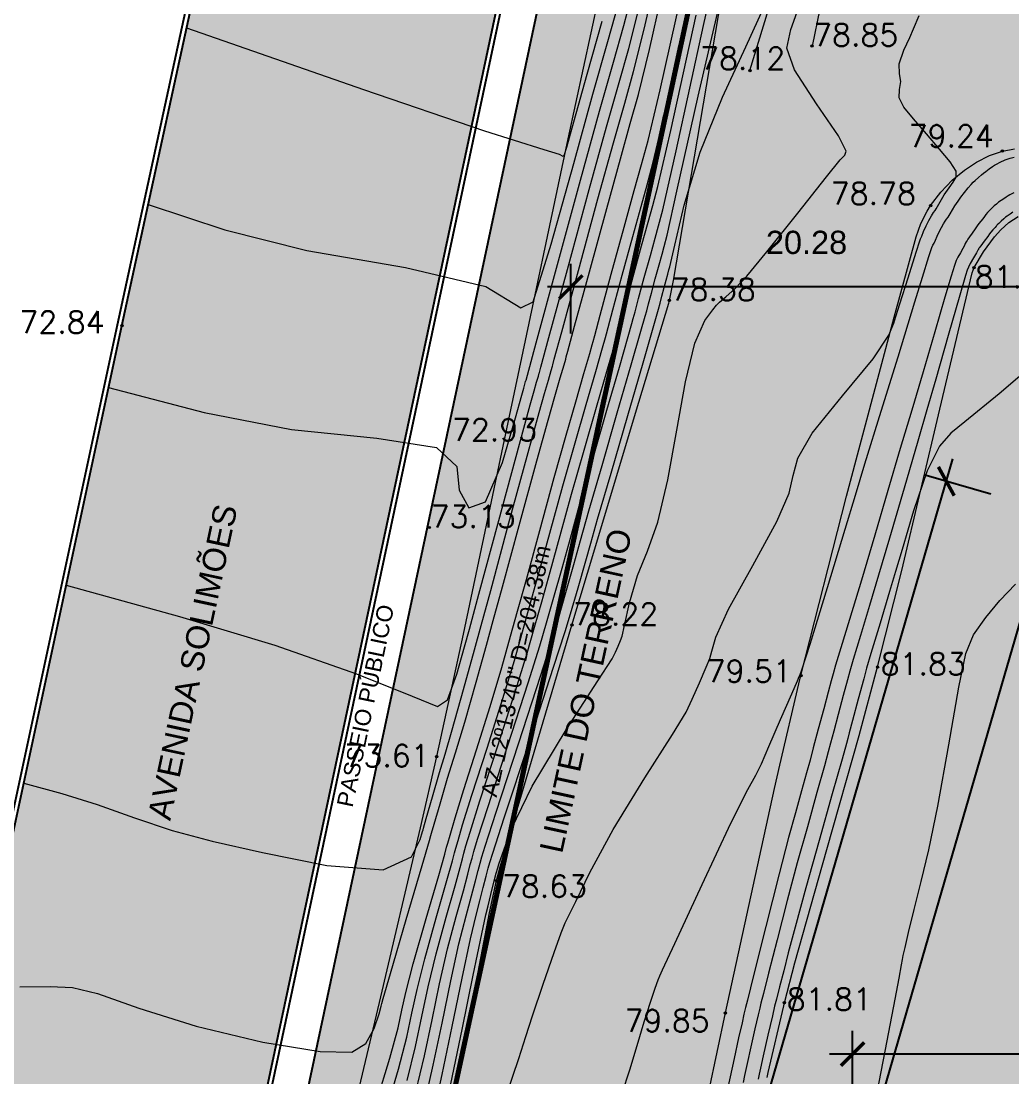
# Model space of a CAD drawing. Header units: inches. Extents: x 1286 to 7442, y -84 to 3420.
# Drawn here: x 1818.34 to 1860.97, y 125.96 to 171.38 of the extents above; entities that cross this region are included whole.
import ezdxf

# ---------------------------------------------------------------- set-up
doc = ezdxf.new("R2010")
doc.units = ezdxf.units.IN
doc.header["$LTSCALE"] = 3
doc.header["$MEASUREMENT"] = 0
doc.linetypes.add('DASHDOT', pattern=[1, 0.5, -0.25, 0, -0.25])
for name, color, linetype in [('ARQ_COTAS', 133, 'Continuous'), ('ARQ_HATCH', 8, 'Continuous'), ('ARQ_LIMITE', 6, 'DASHDOT'), ('ARQ_PONTO', 133, 'Continuous'), ('ARQ_RUA', 250, 'Continuous'), ('ARQ_TEXTO', 133, 'Continuous')]:
    doc.layers.add(name, color=color, linetype=linetype)
doc.layers.add('ARQ_ESQUADRIAS', color=3, linetype='Continuous', lineweight=5)
doc.layers.add('ARQ_TOPOGRAFIA', color=8, linetype='Continuous', lineweight=5)
doc.styles.add('1-500', font='arial.ttf', dxfattribs={"height": 1})
doc.styles.add('ROMAN', font='romans__.ttf', dxfattribs={"height": 0.75})
doc.dimstyles.new('1 - 500', dxfattribs={"dimscale": 2, "dimtxt": 1, "dimasz": 0.5, "dimexe": 0.5, "dimexo": 0.5, "dimgap": 0.7, "dimtad": 1, "dimzin": 4, "dimdsep": 46, "dimtxsty": '1-500', "dimblk": 'ARCHTICK', "dimcen": 0.1, "dimdle": 0.5, "dimclrd": 256, "dimclre": 256, "dimclrt": 256, "dimazin": 0, "dimtfac": 1, "dimtix": 1, "dimtofl": 0, "dimtmove": 2, "dimatfit": 3, "dimldrblk": 'OPEN90', "dimfxl": 1, "dimfxlon": 1, "dimtolj": 1, "dimtzin": 0, "dimlwd": -1, "dimlwe": -1, "dimarcsym": 0})

# ---------------------------------------------------------------- blocks, each defined once
blk = doc.blocks.new('_ArchTick')
at = {"color": 0, "linetype": 'ByBlock', "const_width": 0.15}
blk.add_lwpolyline([(-0.5, -0.5), (0.5, 0.5)], dxfattribs=at)
blk = doc.blocks.new('*D38')
at = {"layer": 'ARQ_COTAS', "transparency": 16777216}
for p, q in [((1841.038, 92.772), (1858.427, 152.541)), ((1860.068, 151.022), (1857.187, 151.86)), ((1843.237, 93.173), (1840.357, 94.011))]:
    blk.add_line(p, q, dxfattribs=at)
at = {"layer": 'Defpoints', "color": 0, "transparency": 16777216}
for p in [(1858.147, 151.581), (1862.689, 150.26), (1845.859, 92.41)]:
    blk.add_point(p, dxfattribs=at)
at = {"layer": 'ARQ_COTAS', "transparency": 16777216}
for p, rotation in [((1858.147, 151.581), 73.77859135637323), ((1841.317, 93.732), 253.7785913563732)]:
    blk.add_blockref('_ArchTick', p, dxfattribs=dict(at, rotation=rotation))
at = {"layer": 'ARQ_COTAS', "transparency": 16777216, "insert": (1847.898, 123.19), "char_height": 1, "attachment_point": 5, "rotation": 73.7786, "style": '1-500'}
blk.add_mtext('\\A1;60.25', dxfattribs=at)
blk = doc.blocks.new('_Open90')
at = {"color": 0, "linetype": 'ByBlock', "lineweight": -2}
for p, q in [((-0.5, 0.5), (0, 0)), ((0, 0), (-1, 0)), ((0, 0), (-0.5, -0.5))]:
    blk.add_line(p, q, dxfattribs=at)
blk = doc.blocks.new('*D39')
at = {"layer": 'ARQ_COTAS', "transparency": 16777216}
for p, q in [((1854.118, 124.936), (1854.118, 127.936)), ((1883.215, 124.936), (1883.215, 127.936)), ((1884.215, 126.936), (1853.118, 126.936))]:
    blk.add_line(p, q, dxfattribs=at)
at = {"layer": 'Defpoints', "color": 0, "transparency": 16777216}
for p in [(1854.118, 126.936), (1854.118, 120.796), (1883.215, 120.796)]:
    blk.add_point(p, dxfattribs=at)
at = {"layer": 'ARQ_COTAS', "transparency": 16777216, "rotation": 180}
blk.add_blockref('_ArchTick', (1854.118, 126.936), dxfattribs=at)
at = {"layer": 'ARQ_COTAS', "transparency": 16777216}
blk.add_blockref('_ArchTick', (1883.215, 126.936), dxfattribs=at)
at = {"layer": 'ARQ_COTAS', "transparency": 16777216, "insert": (1868.666, 128.847), "char_height": 1, "attachment_point": 5, "style": '1-500'}
blk.add_mtext('\\A1;29.10', dxfattribs=at)
blk = doc.blocks.new('*D47')
at = {"layer": 'ARQ_COTAS', "transparency": 16777216}
for p, q in [((1841.993, 157.941), (1841.993, 160.941)), ((1862.275, 157.941), (1862.275, 160.941)), ((1863.275, 159.941), (1840.993, 159.941))]:
    blk.add_line(p, q, dxfattribs=at)
at = {"layer": 'Defpoints', "color": 0, "transparency": 16777216}
for p in [(1841.993, 159.941), (1841.993, 148.835), (1862.275, 148.835)]:
    blk.add_point(p, dxfattribs=at)
at = {"layer": 'ARQ_COTAS', "transparency": 16777216, "rotation": 180}
blk.add_blockref('_ArchTick', (1841.993, 159.941), dxfattribs=at)
at = {"layer": 'ARQ_COTAS', "transparency": 16777216}
blk.add_blockref('_ArchTick', (1862.275, 159.941), dxfattribs=at)
at = {"layer": 'ARQ_COTAS', "transparency": 16777216, "insert": (1852.134, 161.852), "char_height": 1, "attachment_point": 5, "style": '1-500'}
blk.add_mtext('\\A1;20.28', dxfattribs=at)

msp = doc.modelspace()

# ---------------------------------------------------------------- hatches: boundary and pattern name
at = {"layer": 'ARQ_HATCH', "transparency": 33554559}
h = msp.add_hatch(color=9, dxfattribs=at)
h.dxf.hatch_style = 1
edge = h.paths.add_edge_path()
edge.add_line((1806.504, 11.293), (1791.287, 14.6))
edge.add_line((1791.287, 14.6), (1796.219, 37.297))
edge.add_line((1796.219, 37.297), (1801.852, 63.155))
edge.add_line((1801.852, 63.155), (1809.764, 99.006))
edge.add_line((1809.764, 99.006), (1817.55, 134.379))
edge.add_line((1817.55, 134.379), (1822.677, 158.271))
edge.add_line((1822.677, 158.271), (1826.527, 176.002))
edge.add_line((1826.527, 176.002), (1831.586, 199.688))
edge.add_line((1831.586, 199.688), (1836.786, 223.275))
edge.add_line((1836.786, 223.275), (1840.065, 238.333))
edge.add_line((1840.065, 238.333), (1843.03, 252.125))
edge.add_line((1843.03, 252.125), (1845.037, 261.723))
edge.add_line((1845.037, 261.723), (1857.597, 260.472))
edge.add_line((1857.597, 260.472), (1840.84, 181.521))
edge.add_line((1840.84, 181.521), (1812.17, 46.849))
edge.add_arc((1816.083, 46.016), 4, 167.982, 267.2421)
edge.add_line((1815.89, 42.021), (1822.336, 41.71))
edge.add_line((1822.336, 41.71), (1842.888, 40.109))
edge.add_line((1842.888, 40.109), (1866.465, 39.914))
edge.add_line((1866.465, 39.914), (1866.158, 28.097))
edge.add_arc((1801.742, -6445.566), 6473.984, 89.4298998, 89.7323738)
edge.add_arc((1836.368, -252.101), 280.482, 90.89616, 92.2112)
edge.add_arc((1826.309, 8.433), 19.754, 92.2117, 97.167)
edge.add_arc((1828.171, -6.378), 34.681, 97.1673, 102.1246)
edge.add_arc((1826.384, 1.942), 26.172, 102.1247, 107.8305)
edge.add_arc((1827.748, -2.299), 30.626, 107.8305, 113.5369)
edge.add_arc((1820.807, 13.637), 13.245, 113.5372, 122.2153)
edge.add_arc((1820.855, 13.561), 13.334, 122.2153, 130.9005)
edge.add_arc((1820.51, 13.959), 12.807, 130.9005, 139.761)
edge.add_arc((1819.12, 15.135), 10.987, 139.7613, 148.6181)
edge.add_arc((1829.934, 8.54), 23.653, 148.6185, 154.6538)
edge.add_arc((1821.164, 12.694), 13.949, 154.6539, 160.6883)
edge.add_arc((1842.057, 5.372), 36.089, 160.6883, 164.439)
edge.add_arc((1835.687, 7.146), 29.476, 164.439, 168.1898)
edge.add_arc((1835.687, 7.146), 29.476, 168.1898, 171.912)
at = {"layer": 'ARQ_HATCH', "transparency": 33554534}
h = msp.add_hatch(color=124, dxfattribs=at)
h.dxf.hatch_style = 1
h.paths.add_polyline_path([(1862.415, 243.07), (1855.729, 243.289), (1842.542, 181.158), (1813.872, 46.487, 0.462383), (1815.974, 43.759), (1821.984, 43.469, 0.282847), (1824.976, 45.116), (1820.52, 45.132), (1819.731, 46.113), (1820.579, 50.022), (1821.002, 51.976)])
h = msp.add_hatch(color=124, dxfattribs=at)
h.dxf.hatch_style = 1
h.paths.add_polyline_path([(2009.917, 199.566), (2002.204, 209.665), (1990.773, 216.721), (1944.861, 233.38), (1920.697, 239.925), (1908.644, 241.353), (1862.514, 242.867), (1829.908, 92.41), (1845.859, 92.41), (1862.275, 148.835, -0.330467), (1864.173, 150.276), (1955.428, 151.28), (1955.437, 152.854), (2017.258, 152.854), (2016.956, 95.256), (1955.137, 95.636), (1955.142, 96.512), (1865.998, 97.062, -0.412407), (1865.004, 98.062), (1865.004, 92.51), (2015.225, 92.51, 0.41263), (2019.125, 96.389), (2019.452, 156.871), (2028.982, 160.101), (2029.767, 160.542), (2017.944, 181.551)])
at = {"layer": 'ARQ_HATCH'}
h = msp.add_hatch(dxfattribs=at)
h.set_pattern_fill('HONEY', color=8, scale=2, angle=315)
edge = h.paths.add_edge_path()
edge.add_line((2027.264, 74.93), (2031.411, 91.984))
edge.add_arc((2033.257, 91.535), 1.9, 110.5827, 166.3343, ccw=False)
edge.add_line((2032.589, 93.314), (2037.862, 95.294))
edge.add_line((2037.862, 95.294), (2043.072, 105.921))
edge.add_arc((2044.778, 105.084), 1.9, 116.9291, 153.883, ccw=False)
edge.add_line((2043.918, 106.778), (2053.022, 111.403))
edge.add_line((2053.022, 111.403), (2056.359, 118.186))
edge.add_line((2056.359, 118.186), (2053.504, 119.755))
edge.add_line((2053.504, 119.755), (2054.319, 121.252))
edge.add_line((2054.319, 121.252), (2043.547, 126.331))
edge.add_line((2043.547, 126.331), (2037.445, 128.066))
edge.add_arc((2037.965, 129.894), 1.9, 180.4111, 254.1232, ccw=False)
edge.add_line((2036.065, 129.88), (2035.938, 147.537))
edge.add_line((2035.938, 147.537), (2028.886, 160.068))
edge.add_line((2028.886, 160.068), (2019.552, 156.905))
edge.add_line((2019.552, 156.905), (2019.225, 96.389))
edge.add_arc((2015.225, 96.41), 4, 270, 359.69, ccw=False)
edge.add_line((2015.225, 92.41), (1829.908, 92.41))
edge.add_line((1829.908, 92.41), (1821.139, 51.947))
edge.add_line((1821.139, 51.947), (1820.715, 49.992))
edge.add_line((1820.715, 49.992), (1819.882, 46.148))
edge.add_line((1819.882, 46.148), (1820.587, 45.272))
edge.add_line((1820.587, 45.272), (1825.662, 45.254))
edge.add_line((1825.662, 45.254), (1825.661, 45.114))
edge.add_line((1825.661, 45.114), (1837.918, 45.07))
edge.add_line((1837.918, 45.07), (1837.918, 45.26))
edge.add_line((1837.918, 45.26), (1843.088, 45.242))
edge.add_line((1843.088, 45.242), (1847.116, 49.563))
edge.add_arc((1847.482, 49.222), 0.5, 89.7692, 137.0088, ccw=False)
edge.add_line((1847.484, 49.722), (1868.081, 49.639))
edge.add_arc((1868.079, 49.139), 0.5, 33.184, 89.7692, ccw=False)
edge.add_line((1868.498, 49.413), (1870.973, 45.627))
edge.add_line((1870.973, 45.627), (1900.946, 45.506))
edge.add_line((1900.946, 45.506), (1898.82, 48.738))
edge.add_arc((1899.238, 49.013), 0.5, 89.7692, 213.3425, ccw=False)
edge.add_line((1899.24, 49.513), (1901.824, 49.503))
edge.add_arc((1901.822, 49.003), 0.5, 34.9451, 89.7692, ccw=False)
edge.add_line((1902.231, 49.289), (1904.886, 45.491))
edge.add_line((1904.886, 45.491), (1942.564, 45.339))
edge.add_line((1942.564, 45.339), (1940.438, 48.571))
edge.add_arc((1940.855, 48.846), 0.5, 89.7692, 213.3425, ccw=False)
edge.add_line((1940.857, 49.346), (1943.258, 49.336))
edge.add_arc((1943.256, 48.836), 0.5, 34.9451, 89.7692, ccw=False)
edge.add_line((1943.665, 49.122), (1946.32, 45.324))
edge.add_line((1946.32, 45.324), (1986.562, 45.161))
edge.add_line((1986.562, 45.161), (1983.055, 48.302))
edge.add_arc((1983.388, 48.674), 0.5, 89.7692, 228.1578, ccw=False)
edge.add_line((1983.39, 49.174), (1987.306, 49.159))
edge.add_arc((1987.304, 48.659), 0.5, 48.4606, 89.7692, ccw=False)
edge.add_line((1987.635, 49.033), (1990.329, 46.646))
edge.add_line((1990.329, 46.646), (2013.484, 46.553))
edge.add_line((2013.484, 46.553), (2013.545, 51.582))
edge.add_line((2013.545, 51.582), (2012.45, 52.795))
edge.add_arc((2013.861, 54.068), 1.9, 164.556, 222.0669, ccw=False)
edge.add_line((2012.029, 54.574), (2016.298, 70.026))
edge.add_arc((2018.13, 69.52), 1.9, 110.3274, 164.556, ccw=False)
edge.add_line((2017.47, 71.302), (2027.264, 74.93))
h.paths.add_polyline_path([(1891.928, 70.998), (1891.816, 65.099), (1891.77, 62.699), (1891.659, 56.8), (1864.713, 57.311), (1864.983, 71.509)], flags=16)
h = msp.add_hatch(dxfattribs=at)
h.set_pattern_fill('HONEY', color=8, scale=2, angle=315)
h.paths.add_polyline_path([(2017.116, 128.099), (1956.297, 128.449, -0.414214), (1955.302, 129.455), (1955.36, 139.395), (1955.12, 139.396), (1955.136, 142.266), (1955.376, 142.265), (1955.428, 151.28), (1864.173, 150.276, 0.330467), (1862.275, 148.835), (1845.859, 92.41), (1865.004, 92.41), (1865.004, 98.065), (1865.052, 105.818), (1862.052, 105.837), (1862.084, 110.986), (1865.084, 110.968), (1865.139, 120.008, -0.414214), (1866.146, 121.002), (1883.115, 120.897), (1883.248, 142.376, -0.414214), (1884.254, 143.37), (1920.313, 143.148, -0.414214), (1921.307, 142.141), (1921.174, 120.52), (1944.128, 120.52, -0.416024), (1945.128, 119.514), (1945.07, 110.114), (1946.283, 110.107), (1946.264, 106.967), (1945.05, 106.974), (1944.986, 96.574), (1955.142, 96.512), (1955.204, 106.576), (1954.964, 106.578), (1954.982, 109.447), (1955.222, 109.446), (1955.283, 119.386, -0.414214), (1956.289, 120.38), (2017.108, 120.005)])

# ---------------------------------------------------------------- linework, layer by layer
at = {"layer": 'ARQ_ESQUADRIAS'}
msp.add_lwpolyline([(1862.426, 242.86), (1821.056, 51.965), (1821.085, 51.958), (1862.455, 242.853)], dxfattribs=at)
at = {"layer": 'ARQ_LIMITE'}
msp.add_lwpolyline([(2056.769, 121.36), (2043.891, 127.382), (2037.172, 129.104), (2037.068, 147.977), (2018.123, 181.641), (2010.09, 199.669), (2002.341, 209.816), (1990.861, 216.902), (1967.983, 225.269), (1944.921, 233.571), (1920.735, 240.122), (1908.659, 241.553), (1862.415, 243.07), (1819.128, 43.327), (1856.893, 43.193), (1888.226, 42.531), (2013.662, 42.552), (2013.772, 51.782), (2018.174, 69.445), (2029.092, 73.439), (2033.345, 91.354), (2039.202, 93.554), (2044.83, 104.92), (2054.541, 109.975)], dxfattribs=at)
at = {"layer": 'ARQ_RUA'}
for points in [[(1791.091, 14.637), (1796.024, 37.339), (1801.656, 63.198), (1809.569, 99.049), (1817.355, 134.422), (1822.482, 158.313), (1826.332, 176.044), (1831.391, 199.73), (1836.591, 223.318), (1839.869, 238.375), (1842.834, 252.166), (1844.837, 261.743)], [(1791.287, 14.6), (1796.219, 37.297), (1801.852, 63.155), (1809.764, 99.006), (1817.55, 134.379), (1822.677, 158.271), (1826.527, 176.002), (1831.586, 199.688), (1836.786, 223.275), (1840.065, 238.333), (1843.03, 252.125), (1845.037, 261.723)], [(1862.372, 242.871), (1821.002, 51.976), (1821.139, 51.947), (1862.514, 242.867)]]:
    msp.add_lwpolyline(points, dxfattribs=at)
for points in [[(1826.873, 45.109, -0.334107), (1821.9, 41.731), (1815.89, 42.021, -0.462383), (1812.17, 46.849), (1840.84, 181.521), (1857.597, 260.472)], [(1826.661, 45.11, -0.330192), (1821.91, 41.931), (1815.9, 42.221, -0.462383), (1812.366, 46.807), (1841.035, 181.479), (1857.797, 260.452)], [(1824.976, 45.116, -0.282847), (1821.984, 43.469), (1815.974, 43.759, -0.462383), (1813.872, 46.487), (1842.542, 181.158), (1859.339, 260.298)], [(1955.428, 151.28), (1864.173, 150.276, 0.330467), (1862.275, 148.835), (1845.859, 92.41)]]:
    msp.add_lwpolyline(points, format="xyb", dxfattribs=at)
at = {"layer": 'ARQ_TOPOGRAFIA', "linetype": 'Continuous', "ltscale": 0.4}
for p, q in [((1846.412, 160.226, 78.328), (1849.625, 179.228, 77.197)), ((1849.697, 169.251, 78.118), (1851.954, 176.64, 77.925)), ((1843.243, 172.684, 71.542), (1841.858, 166.313, 71.943)), ((1852.705, 171.908, 78.832), (1852.369, 170.307, 78.849)), ((1841.858, 166.313, 71.943), (1839.616, 155.679, 72.61)), ((1860.561, 165.784, 79.241), (1861.08, 165.887, 79.268)), ((1859.444, 165.317, 79.099), (1860.004, 165.592, 79.172)), ((1860.004, 165.592, 79.172), (1860.561, 165.784, 79.241)), ((1858.405, 164.536, 78.947), (1858.923, 164.973, 79.027)), ((1858.923, 164.973, 79.027), (1859.444, 165.317, 79.099)), ((1857.908, 164.015, 78.863), (1858.405, 164.536, 78.947)), ((1857.471, 163.442, 78.778), (1857.908, 164.015, 78.863)), ((1857.05, 162.67, 78.808), (1857.322, 163.207, 78.787)), ((1857.322, 163.207, 78.787), (1857.471, 163.442, 78.778)), ((1856.852, 162.1, 78.829), (1857.05, 162.67, 78.808)), ((1860.496, 162.402, 81.195), (1860.84, 162.717, 81.194)), ((1860.84, 162.717, 81.194), (1861.233, 162.969, 81.193)), ((1860.225, 162.092, 81.196), (1860.496, 162.402, 81.195)), ((1855.905, 158.641, 78.953), (1856.852, 162.1, 78.829)), ((1859.75, 161.454, 81.197), (1860.225, 162.092, 81.196)), ((1859.34, 160.772, 81.199), (1859.75, 161.454, 81.197)), ((1857.87, 154.69, 81.423), (1859.256, 160.55, 81.207)), ((1859.256, 160.55, 81.207), (1859.34, 160.772, 81.199)), ((1846.237, 159.36, 78.38), (1846.412, 160.226, 78.328)), ((1844.781, 154.517, 78.323), (1846.205, 159.24, 78.379)), ((1846.205, 159.24, 78.379), (1846.237, 159.36, 78.38)), ((1853.86, 150.942, 79.23), (1855.905, 158.641, 78.953)), ((1839.616, 155.679, 72.61), (1837.366, 145.003, 73.281)), ((1843.062, 148.815, 78.255), (1844.781, 154.517, 78.323)), ((1856.227, 147.747, 81.679), (1857.87, 154.69, 81.423)), ((1851.892, 143.224, 79.506), (1853.86, 150.942, 79.23)), ((1842.038, 145.392, 78.215), (1843.062, 148.815, 78.255)), ((1855.187, 143.594, 81.832), (1856.227, 147.747, 81.679)), ((1838.956, 134.993, 78.612), (1842.038, 145.392, 78.215)), ((1837.366, 145.003, 73.281), (1836.216, 139.737, 73.612)), ((1854.395, 140.642, 81.828), (1855.187, 143.594, 81.832)), ((1851.801, 142.86, 79.515), (1851.892, 143.224, 79.506)), ((1850.979, 139.364, 79.597), (1851.801, 142.86, 79.515)), ((1853.009, 135.741, 81.821), (1854.395, 140.642, 81.828)), ((1836.216, 139.737, 73.612), (1835.516, 136.674, 73.828)), ((1850.754, 138.357, 79.621), (1850.979, 139.364, 79.597)), ((1848.645, 128.708, 79.848), (1850.754, 138.357, 79.621)), ((1835.516, 136.674, 73.828), (1833.742, 129.15, 74.359)), ((1851.632, 130.868, 81.814), (1853.009, 135.741, 81.821)), ((1838.797, 134.402, 78.634), (1838.956, 134.993, 78.612)), ((1838.49, 133.02, 78.655), (1838.797, 134.402, 78.634)), ((1837.512, 127.912, 78.733), (1838.49, 133.02, 78.655)), ((1851.181, 129.146, 81.812), (1851.632, 130.868, 81.814)), ((1833.742, 129.15, 74.359), (1831.969, 121.63, 74.89)), ((1850.486, 126.149, 81.805), (1851.15, 129.019, 81.812)), ((1851.15, 129.019, 81.812), (1851.181, 129.146, 81.812)), ((1847.936, 125.325, 79.875), (1848.645, 128.708, 79.848)), ((1836.512, 122.688, 78.812), (1837.512, 127.912, 78.733)), ((1850.44, 125.936, 81.804), (1850.486, 126.149, 81.805))]:
    msp.add_line(p, q, dxfattribs=at)
at = {"layer": 'ARQ_TOPOGRAFIA', "ltscale": 0.4}
for p, q in [((1847.702, 171.183), (1848.871, 176.516)), ((1845.146, 171.029), (1845.799, 173.891)), ((1845.374, 170.158), (1846.116, 173.439)), ((1844.273, 171.19), (1844.688, 172.772)), ((1843.58, 170.499), (1844.064, 172.181)), ((1845.832, 168.415), (1846.75, 172.537)), ((1847.466, 168.156), (1848.474, 172.435)), ((1851.458, 171.022), (1851.875, 172.18)), ((1844.482, 170.199), (1844.917, 171.9)), ((1846.06, 167.544), (1847.067, 172.086)), ((1849.528, 170.269), (1850.352, 172.096)), ((1842.691, 169.091), (1843.338, 171.38)), ((1846.289, 166.672), (1847.384, 171.635)), ((1856.735, 171.05), (1856.977, 171.617)), ((1825.459, 171.083), (1833.07, 168.44)), ((1843.823, 169.617), (1844.273, 171.19)), ((1844.691, 169.209), (1845.146, 171.029)), ((1846.518, 165.801), (1847.702, 171.183)), ((1851.285, 170.216), (1851.458, 171.022)), ((1856.579, 170.675), (1856.735, 171.05)), ((1842.942, 168.233), (1843.58, 170.499)), ((1856.326, 170.126), (1856.579, 170.675)), ((1844.066, 168.736), (1844.482, 170.199)), ((1844.9, 168.218), (1845.374, 170.158)), ((1848.523, 168.102), (1849.528, 170.269)), ((1851.621, 169.281), (1851.285, 170.216)), ((1852.369, 170.307), (1852.369, 170.307)), ((1856.124, 169.538), (1856.326, 170.126)), ((1843.23, 167.511), (1843.823, 169.617)), ((1856.13, 169.106), (1856.124, 169.538)), ((1842.12, 167.046), (1842.691, 169.091)), ((1844.309, 167.855), (1844.691, 169.209)), ((1849.697, 169.251), (1849.697, 169.251)), ((1852.569, 167.817), (1851.621, 169.281)), ((1856.185, 168.774), (1856.13, 169.106)), ((1843.529, 166.828), (1844.066, 168.736)), ((1856.13, 168.442), (1856.185, 168.774)), ((1833.07, 168.44), (1838.28, 166.663)), ((1842.117, 165.248), (1842.942, 168.233)), ((1844.552, 166.973), (1844.9, 168.218)), ((1845.318, 166.237), (1845.832, 168.415)), ((1846.555, 164.056), (1847.466, 168.156)), ((1847.561, 165.743), (1848.523, 168.102)), ((1856.115, 168.084), (1856.13, 168.442)), ((1856.321, 167.683), (1856.115, 168.084)), ((1843.827, 166.144), (1844.309, 167.855)), ((1853.509, 166.437), (1852.569, 167.817)), ((1856.737, 167.178), (1856.321, 167.683)), ((1842.409, 164.536), (1843.23, 167.511)), ((1845.527, 165.246), (1846.06, 167.544)), ((1857.291, 166.532), (1856.737, 167.178)), ((1841.815, 165.951), (1842.12, 167.046)), ((1842.784, 164.132), (1843.529, 166.828)), ((1844.126, 165.46), (1844.552, 166.973)), ((1838.28, 166.663), (1840.836, 165.849)), ((1845.737, 164.256), (1846.289, 166.672)), ((1853.842, 165.784), (1853.509, 166.437)), ((1857.859, 165.868), (1857.291, 166.532)), ((1840.836, 165.849), (1841.496, 165.659)), ((1841.705, 165.591), (1841.815, 165.951)), ((1843.16, 163.727), (1843.827, 166.144)), ((1845.038, 165.211), (1845.318, 166.237)), ((1845.946, 163.265), (1846.518, 165.801)), ((1858.313, 165.324), (1857.859, 165.868)), ((1841.496, 165.659), (1841.65, 165.564)), ((1841.65, 165.564), (1841.705, 165.591)), ((1843.536, 163.323), (1844.126, 165.46)), ((1846.871, 163.453), (1847.561, 165.743)), ((1852.99, 164.684), (1853.587, 165.417)), ((1853.587, 165.417), (1853.777, 165.607)), ((1853.777, 165.607), (1853.842, 165.784)), ((1860.468, 165.306), (1860.681, 165.405)), ((1860.561, 165.784), (1860.561, 165.784)), ((1860.681, 165.405), (1860.895, 165.481)), ((1860.895, 165.481), (1861.06, 165.53)), ((1841.151, 161.775), (1842.117, 165.248)), ((1844.723, 164.093), (1845.038, 165.211)), ((1845.281, 164.33), (1845.527, 165.246)), ((1858.566, 164.927), (1858.313, 165.324)), ((1858.577, 164.664), (1858.566, 164.927)), ((1859.749, 164.843), (1859.843, 164.91)), ((1859.843, 164.91), (1859.994, 165.017)), ((1859.994, 165.017), (1860.14, 165.12)), ((1860.14, 165.12), (1860.222, 165.174)), ((1860.222, 165.174), (1860.307, 165.221)), ((1860.307, 165.221), (1860.468, 165.306)), ((1841.373, 160.744), (1842.409, 164.536)), ((1851.754, 163.12), (1852.99, 164.684)), ((1858.263, 164.21), (1858.438, 164.448)), ((1858.438, 164.448), (1858.577, 164.664)), ((1859.221, 164.356), (1859.305, 164.445)), ((1859.305, 164.445), (1859.391, 164.525)), ((1859.391, 164.525), (1859.526, 164.65)), ((1859.526, 164.65), (1859.661, 164.771)), ((1859.661, 164.771), (1859.749, 164.843)), ((1841.845, 160.693), (1842.784, 164.132)), ((1844.287, 162.514), (1844.723, 164.093)), ((1845.022, 163.409), (1845.281, 164.33)), ((1845.524, 163.448), (1845.737, 164.256)), ((1846.131, 162.165), (1846.555, 164.056)), ((1858.054, 163.91), (1858.124, 164.011)), ((1858.124, 164.011), (1858.263, 164.21)), ((1858.773, 163.799), (1858.927, 164.005)), ((1858.927, 164.005), (1859.088, 164.204)), ((1859.088, 164.204), (1859.221, 164.356)), ((1861.049, 163.986), (1860.964, 163.942)), ((1842.318, 160.643), (1843.16, 163.727)), ((1857.77, 163.406), (1857.884, 163.609)), ((1857.884, 163.609), (1857.994, 163.807)), ((1857.994, 163.807), (1858.054, 163.91)), ((1858.512, 163.429), (1858.579, 163.532)), ((1858.579, 163.532), (1858.654, 163.633)), ((1858.654, 163.633), (1858.773, 163.799)), ((1860.396, 163.583), (1860.302, 163.508)), ((1860.509, 163.662), (1860.396, 163.583)), ((1860.625, 163.739), (1860.509, 163.662)), ((1860.723, 163.806), (1860.625, 163.739)), ((1860.807, 163.86), (1860.723, 163.806)), ((1860.885, 163.903), (1860.807, 163.86)), ((1860.964, 163.942), (1860.885, 163.903)), ((1823.811, 163.492), (1827.113, 162.393)), ((1842.79, 160.593), (1843.536, 163.323)), ((1844.663, 162.109), (1845.022, 163.409)), ((1845.32, 162.726), (1845.524, 163.448)), ((1845.767, 162.567), (1845.946, 163.265)), ((1846.469, 161.744), (1846.871, 163.453)), ((1850.425, 161.446), (1851.754, 163.12)), ((1857.471, 163.442), (1857.471, 163.442)), ((1857.515, 163.007), (1857.603, 163.147)), ((1857.603, 163.147), (1857.663, 163.235)), ((1857.663, 163.235), (1857.706, 163.297)), ((1857.706, 163.297), (1857.77, 163.406)), ((1858.225, 162.95), (1858.311, 163.082)), ((1858.311, 163.082), (1858.416, 163.262)), ((1858.416, 163.262), (1858.512, 163.429)), ((1859.923, 163.145), (1859.852, 163.059)), ((1860.007, 163.234), (1859.923, 163.145)), ((1860.109, 163.332), (1860.007, 163.234)), ((1860.212, 163.427), (1860.109, 163.332)), ((1860.302, 163.508), (1860.212, 163.427)), ((1860.889, 163.072), (1860.763, 162.99)), ((1861.016, 163.154), (1860.889, 163.072)), ((1845.038, 161.705), (1845.32, 162.726)), ((1857.278, 162.566), (1857.4, 162.806)), ((1857.4, 162.806), (1857.515, 163.007)), ((1857.935, 162.498), (1858.024, 162.654)), ((1858.024, 162.654), (1858.094, 162.765)), ((1858.094, 162.765), (1858.156, 162.854)), ((1858.156, 162.854), (1858.225, 162.95)), ((1859.549, 162.671), (1859.48, 162.568)), ((1859.63, 162.774), (1859.549, 162.671)), ((1859.714, 162.876), (1859.63, 162.774)), ((1859.786, 162.971), (1859.714, 162.876)), ((1859.852, 163.059), (1859.786, 162.971)), ((1860.34, 162.615), (1860.315, 162.587)), ((1860.4, 162.673), (1860.34, 162.615)), ((1860.511, 162.776), (1860.4, 162.673)), ((1860.623, 162.878), (1860.511, 162.776)), ((1860.69, 162.937), (1860.623, 162.878)), ((1860.763, 162.99), (1860.69, 162.937)), ((1827.113, 162.393), (1830.635, 161.516)), ((1843.735, 160.492), (1844.287, 162.514)), ((1845.619, 162.042), (1845.767, 162.567)), ((1846.01, 161.686), (1846.131, 162.165)), ((1857.091, 162.132), (1857.169, 162.322)), ((1857.169, 162.322), (1857.278, 162.566)), ((1857.755, 162.121), (1857.84, 162.313)), ((1857.84, 162.313), (1857.935, 162.498)), ((1859.264, 162.256), (1859.142, 162.092)), ((1859.393, 162.436), (1859.264, 162.256)), ((1859.48, 162.568), (1859.393, 162.436)), ((1860.012, 162.221), (1859.934, 162.113)), ((1860.067, 162.292), (1860.012, 162.221)), ((1860.155, 162.395), (1860.067, 162.292)), ((1860.244, 162.498), (1860.155, 162.395)), ((1860.293, 162.557), (1860.244, 162.498)), ((1860.315, 162.587), (1860.293, 162.557)), ((1840.368, 159.296), (1841.151, 161.775)), ((1844.207, 160.442), (1844.663, 162.109)), ((1845.414, 161.3), (1845.619, 162.042)), ((1846.301, 160.994), (1846.469, 161.744)), ((1856.851, 161.44), (1857.007, 161.928)), ((1857.007, 161.928), (1857.036, 162.01)), ((1857.036, 162.01), (1857.051, 162.039)), ((1857.051, 162.039), (1857.091, 162.132)), ((1857.529, 161.644), (1857.572, 161.746)), ((1857.572, 161.746), (1857.618, 161.827)), ((1857.618, 161.827), (1857.68, 161.952)), ((1857.68, 161.952), (1857.755, 162.121)), ((1858.925, 161.72), (1858.859, 161.592)), ((1858.965, 161.807), (1858.925, 161.72)), ((1859.004, 161.883), (1858.965, 161.807)), ((1859.041, 161.947), (1859.004, 161.883)), ((1859.076, 162), (1859.041, 161.947)), ((1859.142, 162.092), (1859.076, 162)), ((1859.635, 161.711), (1859.566, 161.618)), ((1859.783, 161.91), (1859.635, 161.711)), ((1859.934, 162.113), (1859.783, 161.91)), ((1830.635, 161.516), (1834.873, 160.778)), ((1844.68, 160.391), (1845.038, 161.705)), ((1845.152, 160.341), (1845.414, 161.3)), ((1845.79, 160.896), (1845.917, 161.358)), ((1845.917, 161.358), (1846.01, 161.686)), ((1849.568, 160.412), (1850.425, 161.446)), ((1856.499, 160.332), (1856.851, 161.44)), ((1857.399, 161.246), (1857.529, 161.644)), ((1858.752, 161.404), (1858.644, 161.218)), ((1858.859, 161.592), (1858.752, 161.404)), ((1859.449, 161.412), (1859.318, 161.192)), ((1859.51, 161.519), (1859.449, 161.412)), ((1859.528, 161.554), (1859.51, 161.519)), ((1859.539, 161.575), (1859.528, 161.554)), ((1859.549, 161.594), (1859.539, 161.575)), ((1859.566, 161.618), (1859.549, 161.594)), ((1845.625, 160.291), (1845.79, 160.896)), ((1846.216, 160.675), (1846.253, 160.804)), ((1846.253, 160.804), (1846.301, 160.994)), ((1857.117, 160.357), (1857.399, 161.246)), ((1858.496, 160.86), (1858.352, 160.405)), ((1858.573, 161.075), (1858.496, 160.86)), ((1858.644, 161.218), (1858.573, 161.075)), ((1859.18, 160.954), (1859.095, 160.791)), ((1859.318, 161.192), (1859.18, 160.954)), ((1834.873, 160.778), (1838.335, 159.958)), ((1840.499, 157.531), (1841.373, 160.744)), ((1841.05, 157.77), (1841.845, 160.693)), ((1841.601, 158.009), (1842.318, 160.643)), ((1842.152, 158.248), (1842.79, 160.593)), ((1843.255, 158.725), (1843.735, 160.492)), ((1843.806, 158.964), (1844.207, 160.442)), ((1844.357, 159.203), (1844.68, 160.391)), ((1846.097, 160.24), (1846.165, 160.491)), ((1846.165, 160.491), (1846.216, 160.675)), ((1849.058, 159.873), (1849.568, 160.412)), ((1856.79, 159.308), (1857.117, 160.357)), ((1858.352, 160.405), (1858.082, 159.497)), ((1858.969, 160.43), (1858.728, 159.592)), ((1859.044, 160.666), (1858.969, 160.43)), ((1859.095, 160.791), (1859.044, 160.666)), ((1859.34, 160.772), (1859.34, 160.772)), ((1838.335, 159.958), (1839.835, 159.037)), ((1844.909, 159.442), (1845.152, 160.341)), ((1845.46, 159.681), (1845.625, 160.291)), ((1845.914, 159.551), (1846.011, 159.919)), ((1846.011, 159.919), (1846.097, 160.24)), ((1856.144, 159.213), (1856.499, 160.332)), ((1844.756, 158.871), (1844.909, 159.442)), ((1845.335, 159.211), (1845.46, 159.681)), ((1845.833, 159.24), (1845.914, 159.551)), ((1848.387, 159.29), (1848.662, 159.52)), ((1848.662, 159.52), (1849.058, 159.873)), ((1858.082, 159.497), (1857.657, 158.017)), ((1858.728, 159.592), (1858.234, 157.848)), ((1839.835, 159.037), (1840.368, 159.296)), ((1844.177, 158.531), (1844.357, 159.203)), ((1845.256, 158.91), (1845.335, 159.211)), ((1845.563, 158.288), (1845.764, 158.987)), ((1845.764, 158.987), (1845.833, 159.24)), ((1846.237, 159.36), (1846.237, 159.36)), ((1848.096, 158.953), (1848.254, 159.151)), ((1848.254, 159.151), (1848.387, 159.29)), ((1855.972, 158.667), (1856.144, 159.213)), ((1856.505, 158.356), (1856.79, 159.308)), ((1843.019, 157.851), (1843.255, 158.725)), ((1843.598, 158.191), (1843.806, 158.964)), ((1844.103, 158.249), (1844.177, 158.531)), ((1844.623, 158.374), (1844.679, 158.579)), ((1844.679, 158.579), (1844.756, 158.871)), ((1845.011, 158.046), (1845.194, 158.68)), ((1845.194, 158.68), (1845.256, 158.91)), ((1847.76, 158.498), (1848.096, 158.953)), ((1855.884, 158.38), (1855.972, 158.667)), ((1822.677, 158.27), (1822.677, 158.27)), ((1841.861, 157.172), (1842.152, 158.248)), ((1843.526, 157.919), (1843.598, 158.191)), ((1844.053, 158.067), (1844.103, 158.249)), ((1844.459, 157.804), (1844.623, 158.374)), ((1845.098, 156.683), (1845.563, 158.288)), ((1847.332, 157.526), (1847.76, 158.498)), ((1855.672, 157.866), (1855.884, 158.38)), ((1856.072, 156.929), (1856.505, 158.356)), ((1840.703, 156.492), (1841.05, 157.77)), ((1841.282, 156.832), (1841.601, 158.009)), ((1842.949, 157.588), (1843.019, 157.851)), ((1843.356, 157.32), (1843.483, 157.76)), ((1843.483, 157.76), (1843.526, 157.919)), ((1843.908, 157.562), (1844.053, 158.067)), ((1844.081, 156.497), (1844.459, 157.804)), ((1844.589, 156.59), (1845.011, 158.046)), ((1854.995, 156.847), (1855.672, 157.866)), ((1857.657, 158.017), (1857.155, 156.288)), ((1858.234, 157.848), (1857.696, 155.968)), ((1863.223, 157.739), (1860.42, 155.349)), ((1840.124, 156.152), (1840.499, 157.531)), ((1841.796, 156.928), (1841.861, 157.172)), ((1842.804, 157.078), (1842.912, 157.453)), ((1842.912, 157.453), (1842.949, 157.588)), ((1843.064, 156.31), (1843.356, 157.32)), ((1843.572, 156.404), (1843.908, 157.562)), ((1846.93, 155.866), (1847.332, 157.526)), ((1841.219, 156.597), (1841.282, 156.832)), ((1841.701, 156.594), (1841.772, 156.839)), ((1841.772, 156.839), (1841.796, 156.928)), ((1842.555, 156.217), (1842.804, 157.078)), ((1853.68, 155.255), (1854.995, 156.847)), ((1855.35, 154.596), (1856.072, 156.929)), ((1840.631, 156.225), (1840.642, 156.267)), ((1840.642, 156.267), (1840.703, 156.492)), ((1841.029, 155.938), (1841.149, 156.352)), ((1841.149, 156.352), (1841.201, 156.532)), ((1841.201, 156.532), (1841.219, 156.597)), ((1841.538, 156.031), (1841.701, 156.594)), ((1842.649, 154.881), (1843.064, 156.31)), ((1843.097, 154.763), (1843.572, 156.404)), ((1843.544, 154.646), (1844.081, 156.497)), ((1843.992, 154.528), (1844.589, 156.59)), ((1844.439, 154.41), (1845.098, 156.683)), ((1857.155, 156.288), (1856.659, 154.639)), ((1840.012, 155.752), (1840.046, 155.868)), ((1840.046, 155.868), (1840.06, 155.918)), ((1840.06, 155.918), (1840.065, 155.936)), ((1840.065, 155.936), (1840.124, 156.152)), ((1840.412, 155.47), (1840.521, 155.845)), ((1840.521, 155.845), (1840.598, 156.11)), ((1840.598, 156.11), (1840.631, 156.225)), ((1840.86, 155.352), (1841.029, 155.938)), ((1841.307, 155.234), (1841.538, 156.031)), ((1842.202, 154.999), (1842.555, 156.217)), ((1846.549, 153.78), (1846.93, 155.866)), ((1857.696, 155.968), (1857.313, 154.66)), ((1822.107, 155.615), (1826.224, 154.533)), ((1839.881, 155.29), (1839.965, 155.587)), ((1839.965, 155.587), (1840.012, 155.752)), ((1840.241, 154.866), (1840.412, 155.47)), ((1840.628, 154.541), (1840.86, 155.352)), ((1860.42, 155.349), (1858.938, 154.139)), ((1839.615, 154.316), (1839.881, 155.29)), ((1841.015, 154.215), (1841.307, 155.234)), ((1841.788, 153.564), (1842.202, 154.999)), ((1852.383, 153.651), (1853.68, 155.255)), ((1826.224, 154.533), (1829.97, 153.807)), ((1839.779, 153.176), (1840.241, 154.866)), ((1840.153, 152.818), (1840.628, 154.541)), ((1842.175, 153.238), (1842.649, 154.881)), ((1842.561, 152.913), (1843.097, 154.763)), ((1842.948, 152.587), (1843.544, 154.646)), ((1843.335, 152.261), (1843.992, 154.528)), ((1854.647, 152.329), (1855.35, 154.596)), ((1856.659, 154.639), (1856.159, 152.984)), ((1857.313, 154.66), (1856.915, 153.311)), ((1839.052, 152.382), (1839.615, 154.316)), ((1840.527, 152.46), (1841.015, 154.215)), ((1843.722, 151.936), (1844.439, 154.41)), ((1858.938, 154.139), (1858.336, 153.651)), ((1829.97, 153.807), (1833.64, 153.431)), ((1841.276, 151.743), (1841.788, 153.564)), ((1846.159, 151.638), (1846.549, 153.78)), ((1851.752, 152.571), (1852.383, 153.651)), ((1858.336, 153.651), (1857.855, 153.093)), ((1833.64, 153.431), (1836.219, 153.032)), ((1838.893, 149.9), (1839.779, 153.176)), ((1841.65, 151.384), (1842.175, 153.238)), ((1856.915, 153.311), (1856.328, 151.281)), ((1857.855, 153.093), (1857.318, 152.024)), ((1836.219, 153.032), (1837.088, 152.212)), ((1839.332, 149.791), (1840.153, 152.818)), ((1842.024, 151.026), (1842.561, 152.913)), ((1856.159, 152.984), (1855.63, 151.179)), ((1837.088, 152.212), (1837.195, 151.196)), ((1838.316, 150.696), (1839.052, 152.382)), ((1839.772, 149.682), (1840.527, 152.46)), ((1842.399, 150.667), (1842.948, 152.587)), ((1842.773, 150.309), (1843.335, 152.261)), ((1851.56, 151.835), (1851.752, 152.571)), ((1854.234, 150.979), (1854.647, 152.329)), ((1840.652, 149.464), (1841.276, 151.743)), ((1843.147, 149.951), (1843.722, 151.936)), ((1851.381, 151.068), (1851.56, 151.835)), ((1857.318, 152.024), (1856.732, 150.302)), ((1841.092, 149.355), (1841.65, 151.384)), ((1845.74, 149.823), (1846.159, 151.638)), ((1856.328, 151.281), (1855.709, 149.138)), ((1837.195, 151.196), (1837.609, 150.441)), ((1841.532, 149.246), (1842.024, 151.026)), ((1850.857, 149.849), (1851.381, 151.068)), ((1853.796, 149.525), (1854.234, 150.979)), ((1855.63, 151.179), (1855.068, 149.257)), ((1837.609, 150.441), (1838.316, 150.696)), ((1841.972, 149.137), (1842.399, 150.667)), ((1838.033, 146.717), (1838.893, 149.9)), ((1842.412, 149.028), (1842.773, 150.309)), ((1842.851, 148.918), (1843.147, 149.951)), ((1856.732, 150.302), (1856.244, 148.649)), ((1835.91, 149.592), (1835.91, 149.592)), ((1838.545, 146.878), (1839.332, 149.791)), ((1839.056, 147.038), (1839.772, 149.682)), ((1840.079, 147.36), (1840.652, 149.464)), ((1845.285, 148.57), (1845.74, 149.823)), ((1849.817, 147.963), (1850.857, 149.849)), ((1853.031, 147.004), (1853.796, 149.525)), ((1840.591, 147.52), (1841.092, 149.355)), ((1841.102, 147.681), (1841.532, 149.246)), ((1841.614, 147.842), (1841.972, 149.137)), ((1842.125, 148.002), (1842.412, 149.028)), ((1855.068, 149.257), (1854.492, 147.329)), ((1855.709, 149.138), (1855.236, 147.535)), ((1842.637, 148.163), (1842.851, 148.918)), ((1844.857, 147.525), (1845.285, 148.57)), ((1856.244, 148.649), (1855.966, 147.694)), ((1842.303, 147.003), (1842.637, 148.163)), ((1840.741, 146.395), (1841.102, 147.681)), ((1841.262, 146.597), (1841.614, 147.842)), ((1841.783, 146.8), (1842.125, 148.002)), ((1848.77, 146.077), (1849.817, 147.963)), ((1855.966, 147.694), (1855.709, 146.837)), ((1839.7, 145.989), (1840.079, 147.36)), ((1840.221, 146.192), (1840.591, 147.52)), ((1844.521, 146.35), (1844.857, 147.525)), ((1854.492, 147.329), (1853.982, 145.64)), ((1855.236, 147.535), (1854.845, 146.238)), ((1820.282, 147.107), (1825.163, 145.757)), ((1837.628, 145.219), (1838.033, 146.717)), ((1838.138, 145.382), (1838.545, 146.878)), ((1838.658, 145.584), (1839.056, 147.038)), ((1841.462, 145.682), (1841.783, 146.8)), ((1841.979, 145.875), (1842.303, 147.003)), ((1852.285, 144.568), (1853.031, 147.004)), ((1855.709, 146.837), (1855.297, 145.47)), ((1860.455, 146.456), (1861.118, 147.155)), ((1840.43, 145.297), (1840.741, 146.395)), ((1840.946, 145.489), (1841.262, 146.597)), ((1844.304, 145.369), (1844.521, 146.35)), ((1859.844, 145.727), (1860.455, 146.456)), ((1839.397, 144.912), (1839.7, 145.989)), ((1839.913, 145.104), (1840.221, 146.192)), ((1841.754, 145.12), (1841.979, 145.875)), ((1848.235, 144.879), (1848.77, 146.077)), ((1854.845, 146.238), (1854.454, 144.943)), ((1825.163, 145.757), (1829.257, 144.526)), ((1837.847, 144.334), (1838.138, 145.382)), ((1838.364, 144.527), (1838.658, 145.584)), ((1840.659, 144.497), (1840.946, 145.489)), ((1841.207, 144.809), (1841.462, 145.682)), ((1842.038, 145.392), (1842.038, 145.392)), ((1844.202, 144.919), (1844.304, 145.369)), ((1853.982, 145.64), (1853.612, 144.416)), ((1855.297, 145.47), (1854.907, 144.171)), ((1859.316, 144.979), (1859.844, 145.727)), ((1837.419, 144.462), (1837.628, 145.219)), ((1839.017, 143.563), (1839.397, 144.912)), ((1839.564, 143.875), (1839.913, 145.104)), ((1840.112, 144.186), (1840.43, 145.297)), ((1841.253, 143.577), (1841.754, 145.12)), ((1844.135, 144.735), (1844.202, 144.919)), ((1854.454, 144.943), (1854.146, 143.919)), ((1858.987, 144.174), (1859.316, 144.979)), ((1829.257, 144.526), (1832.774, 143.302)), ((1837.081, 143.282), (1837.419, 144.462)), ((1837.922, 142.941), (1838.364, 144.527)), ((1840.161, 142.903), (1840.659, 144.497)), ((1840.707, 143.24), (1841.207, 144.809)), ((1843.918, 144.233), (1844.029, 144.491)), ((1844.029, 144.491), (1844.135, 144.735)), ((1848.062, 144.274), (1848.235, 144.879)), ((1851.938, 143.471), (1852.285, 144.568)), ((1837.374, 142.629), (1837.847, 144.334)), ((1839.615, 142.566), (1840.112, 144.186)), ((1843.767, 143.946), (1843.918, 144.233)), ((1847.971, 143.958), (1848.062, 144.274)), ((1853.612, 144.416), (1853.386, 143.666)), ((1854.907, 144.171), (1854.719, 143.542)), ((1858.691, 142.728), (1858.987, 144.174)), ((1838.522, 141.892), (1839.017, 143.563)), ((1839.069, 142.229), (1839.564, 143.875)), ((1840.193, 140.348), (1841.253, 143.577)), ((1843.154, 142.989), (1843.767, 143.946)), ((1847.523, 142.91), (1847.814, 143.582)), ((1847.814, 143.582), (1847.971, 143.958)), ((1853.386, 143.666), (1853.275, 143.291)), ((1854.146, 143.919), (1853.997, 143.416)), ((1854.719, 143.542), (1854.592, 143.075)), ((1855.187, 143.594), (1855.187, 143.594)), ((1832.774, 143.302), (1835.161, 142.341)), ((1836.69, 142.183), (1837.081, 143.282)), ((1839.741, 140.284), (1840.707, 143.24)), ((1851.741, 142.997), (1851.821, 143.179)), ((1851.821, 143.179), (1851.847, 143.238)), ((1851.847, 143.238), (1851.863, 143.271)), ((1851.863, 143.271), (1851.938, 143.471)), ((1851.892, 143.224), (1851.892, 143.224)), ((1853.275, 143.291), (1853.195, 142.998)), ((1853.997, 143.416), (1853.893, 143.037)), ((1836.884, 140.881), (1837.374, 142.629)), ((1837.43, 141.218), (1837.922, 142.941)), ((1839.289, 140.22), (1840.161, 142.903)), ((1841.796, 140.888), (1843.154, 142.989)), ((1847.217, 142.2), (1847.523, 142.91)), ((1851.494, 142.429), (1851.741, 142.997)), ((1853.195, 142.998), (1853.063, 142.506)), ((1853.893, 143.037), (1853.713, 142.359)), ((1854.592, 143.075), (1854.362, 142.213)), ((1858.258, 140.245), (1858.691, 142.728)), ((1835.161, 142.341), (1836.263, 141.886)), ((1836.263, 141.886), (1836.69, 142.183)), ((1838.386, 140.091), (1839.069, 142.229)), ((1838.838, 140.156), (1839.615, 142.566)), ((1846.956, 141.648), (1847.217, 142.2)), ((1851.017, 141.329), (1851.494, 142.429)), ((1853.063, 142.506), (1852.871, 141.786)), ((1853.713, 142.359), (1853.494, 141.54)), ((1854.362, 142.213), (1854.117, 141.295)), ((1837.934, 140.027), (1838.522, 141.892)), ((1852.871, 141.786), (1852.637, 140.912)), ((1846.372, 140.685), (1846.956, 141.648)), ((1850.516, 140.168), (1851.017, 141.329)), ((1853.494, 141.54), (1853.305, 140.833)), ((1854.117, 141.295), (1853.973, 140.755)), ((1836.579, 139.835), (1836.884, 140.881)), ((1837.031, 139.899), (1837.43, 141.218)), ((1840.332, 138.457), (1841.796, 140.888)), ((1852.637, 140.912), (1852.426, 140.118)), ((1853.305, 140.833), (1853.167, 140.315)), ((1845.174, 138.818), (1846.372, 140.685)), ((1853.909, 140.513), (1853.852, 140.302)), ((1853.973, 140.755), (1853.909, 140.513)), ((1837.388, 138.321), (1837.934, 140.027)), ((1837.736, 138.078), (1838.386, 140.091)), ((1838.084, 137.834), (1838.838, 140.156)), ((1838.432, 137.591), (1839.289, 140.22)), ((1838.78, 137.348), (1839.741, 140.284)), ((1839.128, 137.105), (1840.193, 140.348)), ((1850.192, 139.419), (1850.516, 140.168)), ((1852.426, 140.118), (1852.283, 139.576)), ((1853.067, 139.939), (1852.902, 139.337)), ((1853.167, 140.315), (1853.067, 139.939)), ((1853.852, 140.302), (1853.665, 139.631)), ((1857.783, 137.603), (1858.258, 140.245)), ((1836.216, 139.737), (1836.216, 139.737)), ((1836.344, 139.05), (1836.579, 139.835)), ((1836.692, 138.807), (1837.031, 139.899)), ((1852.283, 139.576), (1852.139, 139.044)), ((1853.665, 139.631), (1853.243, 138.129)), ((1836.04, 138.008), (1836.344, 139.05)), ((1849.952, 138.932), (1850.192, 139.419)), ((1852.139, 139.044), (1851.922, 138.261)), ((1852.902, 139.337), (1852.582, 138.195)), ((1818.456, 138.599), (1820.097, 138.142)), ((1836.364, 137.705), (1836.692, 138.807)), ((1843.815, 136.605), (1845.174, 138.818)), ((1849.608, 138.319), (1849.952, 138.932)), ((1820.097, 138.142), (1821.617, 137.67)), ((1837.012, 137.097), (1837.388, 138.321)), ((1839.442, 136.634), (1840.332, 138.457)), ((1848.881, 136.876), (1849.608, 138.319)), ((1851.922, 138.261), (1851.655, 137.312)), ((1852.582, 138.195), (1852.168, 136.717)), ((1853.243, 138.129), (1852.68, 136.122)), ((1821.617, 137.67), (1823.22, 137.106)), ((1835.77, 137.069), (1836.04, 138.008)), ((1836.113, 136.834), (1836.364, 137.705)), ((1837.335, 136.794), (1837.736, 138.078)), ((1837.659, 136.49), (1838.084, 137.834)), ((1837.983, 136.186), (1838.432, 137.591)), ((1838.307, 135.883), (1838.78, 137.348)), ((1851.655, 137.312), (1851.361, 136.251)), ((1857.394, 135.718), (1857.783, 137.603)), ((1823.22, 137.106), (1824.846, 136.558)), ((1835.653, 136.659), (1835.77, 137.069)), ((1836.001, 136.444), (1836.113, 136.834)), ((1836.797, 136.362), (1837.012, 137.097)), ((1837.139, 136.127), (1837.335, 136.794)), ((1838.631, 135.579), (1839.128, 137.105)), ((1847.641, 134.234), (1848.881, 136.876)), ((1824.846, 136.558), (1826.566, 136.096)), ((1835.51, 136.167), (1835.614, 136.52)), ((1835.614, 136.52), (1835.633, 136.588)), ((1835.633, 136.588), (1835.653, 136.659)), ((1835.911, 136.119), (1835.972, 136.338)), ((1835.972, 136.338), (1836.001, 136.444)), ((1836.697, 136.014), (1836.797, 136.362)), ((1837.482, 135.891), (1837.659, 136.49)), ((1839.046, 135.558), (1839.442, 136.634)), ((1842.814, 134.754), (1843.815, 136.605)), ((1852.168, 136.717), (1851.736, 135.17)), ((1826.566, 136.096), (1828.731, 135.606)), ((1835.14, 135.421), (1835.51, 136.167)), ((1835.599, 135.049), (1835.911, 136.119)), ((1836.571, 135.541), (1836.649, 135.838)), ((1836.649, 135.838), (1836.697, 136.014)), ((1837.045, 135.799), (1837.139, 136.127)), ((1837.393, 135.583), (1837.482, 135.891)), ((1837.824, 135.656), (1837.983, 136.186)), ((1838.166, 135.42), (1838.307, 135.883)), ((1851.361, 136.251), (1850.952, 134.693)), ((1852.68, 136.122), (1852.11, 134.09)), ((1828.731, 135.606), (1831.493, 135.048)), ((1833.923, 134.869), (1835.14, 135.421)), ((1836.308, 134.616), (1836.571, 135.541)), ((1836.901, 135.252), (1836.988, 135.588)), ((1836.988, 135.588), (1837.045, 135.799)), ((1837.327, 135.338), (1837.393, 135.583)), ((1837.666, 135.088), (1837.741, 135.368)), ((1837.741, 135.368), (1837.824, 135.656)), ((1838.089, 135.153), (1838.166, 135.42)), ((1838.508, 135.184), (1838.631, 135.579)), ((1838.901, 135.112), (1839.046, 135.558)), ((1857.07, 134.367), (1857.394, 135.718)), ((1831.493, 135.048), (1833.923, 134.869)), ((1834.914, 132.722), (1835.599, 135.049)), ((1836.662, 134.399), (1836.901, 135.252)), ((1837.016, 134.182), (1837.231, 134.963)), ((1837.231, 134.963), (1837.327, 135.338)), ((1837.562, 134.674), (1837.666, 135.088)), ((1838.004, 134.838), (1838.089, 135.153)), ((1838.343, 134.588), (1838.437, 134.938)), ((1838.437, 134.938), (1838.508, 135.184)), ((1838.785, 134.722), (1838.851, 134.949)), ((1838.851, 134.949), (1838.901, 135.112)), ((1851.736, 135.17), (1851.298, 133.547)), ((1835.771, 132.775), (1836.308, 134.616)), ((1837.371, 133.966), (1837.562, 134.674)), ((1837.892, 134.386), (1838.004, 134.838)), ((1838.222, 134.097), (1838.343, 134.588)), ((1838.682, 134.338), (1838.785, 134.722)), ((1842.21, 133.508), (1842.814, 134.754)), ((1850.952, 134.693), (1850.379, 132.419)), ((1836.2, 132.801), (1836.662, 134.399)), ((1836.628, 132.828), (1837.016, 134.182)), ((1837.725, 133.749), (1837.892, 134.386)), ((1838.079, 133.533), (1838.222, 134.097)), ((1838.552, 133.808), (1838.682, 134.338)), ((1838.797, 134.402), (1838.797, 134.402)), ((1846.472, 131.7), (1847.641, 134.234)), ((1852.11, 134.09), (1851.643, 132.402)), ((1856.77, 133.159), (1857.07, 134.367)), ((1837.057, 132.855), (1837.371, 133.966)), ((1837.485, 132.881), (1837.725, 133.749)), ((1838.434, 133.316), (1838.552, 133.808)), ((1851.298, 133.547), (1850.863, 131.854)), ((1837.914, 132.908), (1838.079, 133.533)), ((1838.342, 132.934), (1838.434, 133.316)), ((1841.907, 132.901), (1842.21, 133.508)), ((1856.526, 132.165), (1856.77, 133.159)), ((1834.231, 130.397), (1834.914, 132.722)), ((1835.214, 130.824), (1835.771, 132.775)), ((1835.706, 131.038), (1836.2, 132.801)), ((1836.197, 131.252), (1836.628, 132.828)), ((1836.689, 131.465), (1837.057, 132.855)), ((1837.18, 131.679), (1837.485, 132.881)), ((1837.672, 131.892), (1837.914, 132.908)), ((1838.163, 132.106), (1838.342, 132.934)), ((1841.748, 132.589), (1841.907, 132.901)), ((1841.575, 132.16), (1841.748, 132.589)), ((1850.379, 132.419), (1849.856, 130.318)), ((1851.643, 132.402), (1851.347, 131.289)), ((1837.312, 130.209), (1837.672, 131.892)), ((1837.796, 130.334), (1838.163, 132.106)), ((1841.275, 131.314), (1841.575, 132.16)), ((1850.863, 131.854), (1850.503, 130.418)), ((1856.372, 131.525), (1856.526, 132.165)), ((1836.343, 129.959), (1836.689, 131.465)), ((1836.828, 130.084), (1837.18, 131.679)), ((1840.805, 129.94), (1841.275, 131.314)), ((1845.938, 130.557), (1846.472, 131.7)), ((1851.347, 131.289), (1851.15, 130.518)), ((1856.294, 131.183), (1856.372, 131.525)), ((1834.891, 129.584), (1835.214, 130.824)), ((1835.375, 129.709), (1835.706, 131.038)), ((1835.859, 129.834), (1836.197, 131.252)), ((1856.215, 130.775), (1856.257, 131.011)), ((1856.257, 131.011), (1856.294, 131.183)), ((1833.923, 129.334), (1834.231, 130.397)), ((1845.815, 130.301), (1845.938, 130.557)), ((1850.503, 130.418), (1850.282, 129.544)), ((1851.15, 130.518), (1850.973, 129.827)), ((1856.115, 130.205), (1856.215, 130.775)), ((1836.02, 128.409), (1836.343, 129.959)), ((1836.451, 128.269), (1836.828, 130.084)), ((1836.882, 128.129), (1837.312, 130.209)), ((1837.314, 127.989), (1837.796, 130.334)), ((1840.349, 128.582), (1840.805, 129.94)), ((1845.62, 129.777), (1845.744, 130.125)), ((1845.744, 130.125), (1845.815, 130.301)), ((1849.856, 130.318), (1849.592, 129.261)), ((1855.889, 128.995), (1856.115, 130.205)), ((1818.292, 129.829), (1819.597, 129.838)), ((1819.597, 129.838), (1820.549, 129.806)), ((1820.549, 129.806), (1821.626, 129.545)), ((1821.626, 129.545), (1823.402, 128.919)), ((1834.726, 128.83), (1834.891, 129.584)), ((1835.157, 128.69), (1835.375, 129.709)), ((1835.589, 128.55), (1835.859, 129.834)), ((1845.416, 129.173), (1845.62, 129.777)), ((1850.282, 129.544), (1850.173, 129.121)), ((1850.973, 129.827), (1850.836, 129.3)), ((1833.836, 128.994), (1833.864, 129.11)), ((1833.864, 129.11), (1833.923, 129.334)), ((1845.147, 128.33), (1845.416, 129.173)), ((1849.592, 129.261), (1849.51, 128.941)), ((1850.173, 129.121), (1850.121, 128.913)), ((1850.761, 129.003), (1850.664, 128.584)), ((1850.836, 129.3), (1850.761, 129.003)), ((1851.181, 129.146), (1851.181, 129.146)), ((1823.402, 128.919), (1825.87, 128.133)), ((1833.527, 128.043), (1833.742, 128.673)), ((1833.742, 128.673), (1833.836, 128.994)), ((1834.558, 128.07), (1834.726, 128.83)), ((1834.937, 127.667), (1835.157, 128.69)), ((1835.316, 127.263), (1835.589, 128.55)), ((1840.061, 127.695), (1840.349, 128.582)), ((1848.645, 128.708), (1848.645, 128.708)), ((1849.442, 128.659), (1849.357, 128.287)), ((1849.48, 128.824), (1849.442, 128.659)), ((1849.51, 128.941), (1849.48, 128.824)), ((1850.053, 128.621), (1849.915, 128.018)), ((1850.121, 128.913), (1850.053, 128.621)), ((1850.664, 128.584), (1850.474, 127.75)), ((1855.517, 127.066), (1855.889, 128.995)), ((1825.87, 128.133), (1828.744, 127.454)), ((1835.695, 126.86), (1836.02, 128.409)), ((1836.074, 126.457), (1836.451, 128.269)), ((1836.453, 126.054), (1836.882, 128.129)), ((1844.841, 127.311), (1845.147, 128.33)), ((1849.357, 128.287), (1849.212, 127.637)), ((1833.171, 127.387), (1833.527, 128.043)), ((1834.201, 126.766), (1834.558, 128.07)), ((1834.577, 126.282), (1834.937, 127.667)), ((1836.832, 125.65), (1837.314, 127.989)), ((1839.752, 126.747), (1840.061, 127.695)), ((1849.915, 128.018), (1849.742, 127.25)), ((1850.474, 127.75), (1850.272, 126.863)), ((1828.744, 127.454), (1831.205, 127.048)), ((1832.566, 127.026), (1833.171, 127.387)), ((1834.953, 125.797), (1835.316, 127.263)), ((1844.524, 126.258), (1844.841, 127.311)), ((1849.212, 127.637), (1849.015, 126.742)), ((1849.742, 127.25), (1849.583, 126.536)), ((1831.205, 127.048), (1832.566, 127.026)), ((1833.567, 124.662), (1834.201, 126.766)), ((1835.328, 125.312), (1835.695, 126.86)), ((1839.24, 125.227), (1839.752, 126.747)), ((1849.015, 126.742), (1848.842, 125.958)), ((1850.272, 126.863), (1850.152, 126.33)), ((1855.17, 125.287), (1855.517, 127.066)), ((1834.013, 124.371), (1834.577, 126.282)), ((1835.704, 124.827), (1836.074, 126.457)), ((1849.583, 126.536), (1849.469, 126.017)), ((1850.152, 126.33), (1850.096, 126.077)), ((1836.08, 124.342), (1836.453, 126.054)), ((1844.204, 125.258), (1844.524, 126.258)), ((1848.842, 125.958), (1848.758, 125.572)), ((1849.469, 126.017), (1849.404, 125.714)), ((1850.096, 126.077), (1850.049, 125.855))]:
    msp.add_line(p, q, dxfattribs=at)
for centre in [(1852.369, 170.307), (1849.697, 169.251), (1860.561, 165.784), (1857.471, 163.442), (1859.34, 160.772), (1846.237, 159.36), (1822.677, 158.27), (1835.91, 149.592), (1842.038, 145.392), (1855.187, 143.594), (1851.892, 143.224), (1836.216, 139.737), (1838.797, 134.402), (1851.181, 129.146), (1848.645, 128.708)]:
    msp.add_circle(centre, 0.05, dxfattribs=at)
for p in [(1852.369, 170.307), (1849.697, 169.251), (1860.561, 165.784), (1857.471, 163.442), (1859.34, 160.772), (1846.237, 159.36), (1822.677, 158.27), (1835.91, 149.592), (1842.038, 145.392), (1855.187, 143.594), (1851.892, 143.224), (1836.216, 139.737), (1838.797, 134.402), (1851.181, 129.146), (1848.645, 128.708)]:
    msp.add_point(p, dxfattribs=at)

# ---------------------------------------------------------------- texts
at = {"layer": 'ARQ_PONTO', "attachment_point": 1, "style": '1-500'}
for s, width, gutter_width, insert, char_height, rotation in [('\\pi7.4552;AVENIDA SOLIMÕES', 28.65598, 5, (1822.214, 129.865), 1, 77.8879), ('AZ 12º13\'40" D=204,38m\\P', 13.35189, 3.5, (1838.113, 138.106), 0.7, 77.7722), ('\\pi4.7903;PASSEIO PÚBLICO\\P', 18.79363, 3.5, (1830.94, 132.967), 0.7, 78.2899)]:
    msp.add_mtext_dynamic_manual_height_columns(s, width=width, gutter_width=gutter_width, heights=[0], dxfattribs=dict(at, insert=insert, char_height=char_height, rotation=rotation))
at = {"layer": 'ARQ_TEXTO', "insert": (1840.626, 135.683, -0.012), "char_height": 1, "attachment_point": 1, "rotation": 77.741, "style": '1-500'}
msp.add_mtext_dynamic_manual_height_columns('\\pi0.05616;LIMITE DO TERRENO', width=14.1512, gutter_width=5, heights=[0], dxfattribs=at)
at = {"layer": 'ARQ_TOPOGRAFIA', "style": 'ROMAN'}
for s, p in [('78.85', (1852.419, 170.307)), ('78.12', (1847.553, 169.301)), ('79.24', (1856.529, 165.961)), ('78.78', (1853.176, 163.492)), ('81.20', (1859.37, 159.904)), ('78.38', (1846.287, 159.36)), ('72.84', (1818.269, 157.952)), ('72.93', (1836.878, 153.319)), ('73.13', (1835.96, 149.592)), ('78.22', (1842.088, 145.392)), ('81.83', (1855.322, 143.249)), ('79.51', (1847.836, 142.941)), ('73.61', (1832.254, 139.3)), ('78.63', (1839.028, 133.683)), ('81.81', (1851.281, 128.828)), ('79.85', (1844.303, 127.899))]:
    msp.add_text(s, height=0.95, dxfattribs=at).set_placement(p)

# ---------------------------------------------------------------- dimensions: what is measured, and where the dimension line sits
at = {"layer": 'ARQ_COTAS'}
for base, p1, p2, picture, middle in [((1841.993, 159.941), (1862.275, 148.835), (1841.993, 148.835), '*D47', (1852.134, 161.852)), ((1854.118, 126.936), (1883.215, 120.796), (1854.118, 120.796), '*D39', (1868.666, 128.847))]:
    dim = msp.add_linear_dim(base=base, p1=p1, p2=p2, dimstyle='1 - 500', dxfattribs=at)
    dim.commit()
    dim.dimension.update_dxf_attribs({"geometry": picture, "text_midpoint": middle})
dim = msp.add_aligned_dim(p1=(1845.859, 92.41), p2=(1862.689, 150.26), distance=4.731, dimstyle='1 - 500', dxfattribs=at)
dim.commit()
dim.dimension.update_dxf_attribs({"geometry": '*D38', "text_midpoint": (1847.898, 123.19)})

doc.saveas('drawing.dxf')
